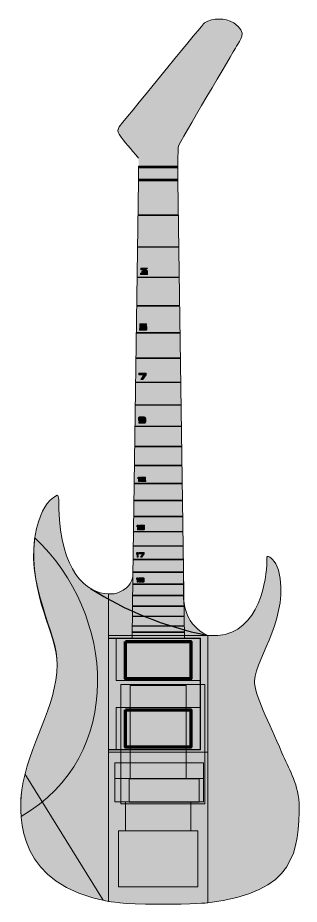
# Model space of a CAD drawing. Header units: millimetres. Extents: x -277 to 24, y -714 to 236.
import ezdxf

# ---------------------------------------------------------------- set-up
doc = ezdxf.new("R2010")
doc.units = ezdxf.units.MM
doc.header["$MEASUREMENT"] = 0
doc.layers.add('finished guitar', color=7, linetype='Continuous')

# ---------------------------------------------------------------- blocks, each defined once
blk = doc.blocks.new('block 4')
at = {"layer": 'finished guitar', "true_color": 0x000033}
blk.add_hatch(color=178, dxfattribs=at).paths.add_polyline_path([(-77.02, -606.14), (-167.02, -606.14), (-167.02, -478.14), (-77.02, -478.14)])
at = {"layer": 'finished guitar', "true_color": 0x031ca6}
blk.add_hatch(color=164, dxfattribs=at).paths.add_polyline_path([(-97.02, -579.14), (-157.02, -579.14), (-157.02, -479.14), (-97.02, -479.14)])
at = {"layer": 'finished guitar', "true_color": 0x000000}
blk.add_hatch(color=178, dxfattribs=at).paths.add_polyline_path([(-158.24, -579.14), (-83.24, -579.14), (-83.24, -604.14), (-158.24, -604.14)])
at = {"layer": 'finished guitar', "lineweight": 0}
for points in [[(-77.02, -606.14), (-167.02, -606.14), (-167.02, -478.14), (-77.02, -478.14), (-77.02, -606.14)], [(-97.02, -579.14), (-157.02, -579.14), (-157.02, -479.14), (-97.02, -479.14), (-97.02, -579.14)], [(-158.24, -579.14), (-83.24, -579.14), (-83.24, -604.14), (-158.24, -604.14), (-158.24, -579.14)]]:
    blk.add_lwpolyline(points, dxfattribs=at)
blk = doc.blocks.new('block 5')
at = {"layer": 'finished guitar', "true_color": 0xf23005}
h = blk.add_hatch(color=20, dxfattribs=at)
h.dxf.hatch_style = 2
edge = h.paths.add_edge_path()
edge.add_spline(control_points=[(-99.96, -362.84), (-99.96, -368.75), (-99.96, -366.73), (-99.96, -381.32), (-99.96, -395.91), (-96.1, -404.66), (-92.69, -409.58), (-86.7, -420.31), (-74.02, -425.75), (-74.02, -425.75), (-74.02, -425.75), (-74.02, -712.05), (-74.02, -712.05), (-74.02, -712.05), (-88.18, -713.57), (-127.11, -713.57), (-166.03, -713.57), (-180.02, -710.48), (-180.02, -710.48), (-180.02, -710.48), (-180.02, -381.18), (-180.02, -381.18), (-180.02, -381.18), (-170.44, -382.76), (-161.04, -374.68), (-156.96, -371.12), (-156.45, -369.95), (-154.08, -362.84)], knot_values=[0, 0, 0, 0, 0.352778, 0.352778, 0.352778, 0.705556, 0.705556, 0.705556, 1.058333, 1.058333, 1.058333, 1.411111, 1.411111, 1.411111, 1.763889, 1.763889, 1.763889, 2.116667, 2.116667, 2.116667, 2.469444, 2.469444, 2.469444, 2.822222, 2.822222, 2.822222, 3.175, 3.175, 3.175, 3.175], degree=3, periodic=0)
edge.add_line((-154.08, -362.84), (-99.96, -362.84))
at = {"layer": 'finished guitar', "lineweight": 0}
blk.add_open_spline([(-99.96, -362.84), (-99.96, -368.75), (-99.96, -366.73), (-99.96, -381.32), (-99.96, -395.91), (-96.1, -404.66), (-92.69, -409.58), (-86.7, -420.31), (-74.02, -425.75), (-74.02, -425.75), (-74.02, -425.75), (-74.02, -712.05), (-74.02, -712.05), (-74.02, -712.05), (-88.18, -713.57), (-127.11, -713.57), (-166.03, -713.57), (-180.02, -710.48), (-180.02, -710.48), (-180.02, -710.48), (-180.02, -381.18), (-180.02, -381.18), (-180.02, -381.18), (-170.44, -382.76), (-161.04, -374.68), (-156.96, -371.12), (-156.45, -369.95), (-154.08, -362.84)], degree=3, knots=[0, 0, 0, 0, 1, 1, 1, 2, 2, 2, 3, 3, 3, 4, 4, 4, 5, 5, 5, 6, 6, 6, 7, 7, 7, 8, 8, 8, 9, 9, 9, 9], dxfattribs=at)
blk = doc.blocks.new('block 8')
at = {"layer": 'finished guitar', "true_color": 0xffffff}
blk.add_hatch(color=7, dxfattribs=at).paths.add_polyline_path([(-173.46, -562.03), (-173.46, -579.03), (-78.46, -579.03), (-78.46, -562.03)])
at = {"layer": 'finished guitar', "lineweight": 0}
blk.add_lwpolyline([(-173.46, -562.03), (-173.46, -579.03), (-78.46, -579.03), (-78.46, -562.03), (-173.46, -562.03)], dxfattribs=at)
blk = doc.blocks.new('block 7')
at = {"layer": 'finished guitar'}
blk.add_blockref('block 8', (0, 0), dxfattribs=at)
blk = doc.blocks.new('block 6')
at = {"layer": 'finished guitar', "true_color": 0x000033}
for points in [[(-78.46, -604.03), (-173.46, -604.03), (-173.46, -562.03), (-78.46, -562.03)], [(-162.02, -635.03), (-162.02, -604.03), (-92.02, -604.03), (-92.02, -635.03)]]:
    blk.add_hatch(color=178, dxfattribs=at).paths.add_polyline_path(points)
at = {"layer": 'finished guitar', "true_color": 0x000000}
blk.add_hatch(color=178, dxfattribs=at).paths.add_polyline_path([(-158.24, -579.14), (-83.24, -579.14), (-83.24, -604.14), (-158.24, -604.14)])
at = {"layer": 'finished guitar', "lineweight": 0}
for points in [[(-78.46, -604.03), (-173.46, -604.03), (-173.46, -562.03), (-78.46, -562.03), (-78.46, -604.03)], [(-158.24, -579.14), (-83.24, -579.14), (-83.24, -604.14), (-158.24, -604.14), (-158.24, -579.14)], [(-162.02, -635.03), (-162.02, -604.03), (-92.02, -604.03), (-92.02, -635.03), (-162.02, -635.03)]]:
    blk.add_lwpolyline(points, dxfattribs=at)
at = {"layer": 'finished guitar'}
blk.add_blockref('block 7', (0, 0), dxfattribs=at)
blk = doc.blocks.new('block 3')
at = {"layer": 'finished guitar', "true_color": 0xf23005}
h = blk.add_hatch(color=20, dxfattribs=at)
h.dxf.hatch_style = 2
h.paths.add_polyline_path([(-180.02, -550.73), (-74.02, -550.73), (-74.02, -425.75), (-180.02, -425.75)])
at = {"layer": 'finished guitar', "lineweight": 0}
blk.add_lwpolyline([(-180.02, -550.73), (-74.02, -550.73), (-74.02, -425.75), (-180.02, -425.75), (-180.02, -550.73)], dxfattribs=at)
at = {"layer": 'finished guitar'}
for name in ['block 5', 'block 4', 'block 6']:
    blk.add_blockref(name, (0, 0), dxfattribs=at)
blk = doc.blocks.new('block 11')
at = {"layer": 'finished guitar', "true_color": 0xffffff}
blk.add_hatch(color=7, dxfattribs=at).paths.add_polyline_path([(-106.02, 61.04), (-148.02, 61.04), (-154.08, -362.84), (-155.02, -428.8), (-99.02, -428.8)])
at = {"layer": 'finished guitar', "lineweight": 0}
blk.add_lwpolyline([(-106.02, 61.04), (-148.02, 61.04), (-154.08, -362.84), (-155.02, -428.8), (-99.02, -428.8), (-106.02, 61.04)], dxfattribs=at)
blk = doc.blocks.new('block 10')
at = {"layer": 'finished guitar'}
blk.add_blockref('block 11', (0, 0), dxfattribs=at)
blk = doc.blocks.new('block 12')
at = {"layer": 'finished guitar', "true_color": 0x000000}
for points in [[(-105.49, 24.14), (-148.54, 24.14), (-148.54, 24.67), (-105.5, 24.67)], [(-105, -9.99), (-149.03, -9.99), (-149.03, -9.46), (-105.01, -9.46)], [(-104.54, -42.39), (-149.5, -42.39), (-149.49, -41.86), (-104.55, -41.86)], [(-104.1, -72.98), (-149.93, -72.98), (-149.93, -72.45), (-104.11, -72.45)], [(-103.69, -101.84), (-150.35, -101.84), (-150.34, -101.31), (-103.7, -101.31)], [(-103.3, -129.09), (-150.74, -129.09), (-150.73, -128.56), (-103.31, -128.56)], [(-102.93, -154.81), (-151.1, -154.81), (-151.1, -154.28), (-102.94, -154.28)], [(-102.59, -179.08), (-151.45, -179.08), (-151.44, -178.55), (-102.6, -178.55)], [(-102.26, -201.99), (-151.78, -201.99), (-151.77, -201.46), (-102.27, -201.46)], [(-101.95, -223.62), (-152.09, -223.62), (-152.08, -223.09), (-101.96, -223.09)], [(-101.66, -244.03), (-152.38, -244.03), (-152.37, -243.5), (-101.67, -243.5)], [(-101.39, -263.29), (-152.66, -263.29), (-152.65, -262.76), (-101.39, -262.76)], [(-101.13, -281.48), (-152.92, -281.48), (-152.91, -280.95), (-101.13, -280.95)], [(-100.88, -298.64), (-153.16, -298.64), (-153.15, -298.11), (-100.89, -298.11)], [(-100.65, -314.84), (-153.39, -314.84), (-153.39, -314.31), (-100.66, -314.31)], [(-100.43, -330.14), (-153.61, -330.14), (-153.6, -329.61), (-100.44, -329.61)], [(-100.22, -344.57), (-153.82, -344.57), (-153.81, -344.04), (-100.23, -344.04)], [(-100.03, -358.19), (-154.01, -358.19), (-154, -357.66), (-100.04, -357.66)], [(-99.85, -371.05), (-154.2, -371.05), (-154.19, -370.52), (-99.85, -370.52)], [(-99.67, -383.19), (-154.37, -383.19), (-154.36, -382.66), (-99.68, -382.66)], [(-99.51, -394.64), (-154.53, -394.64), (-154.53, -394.11), (-99.52, -394.11)], [(-99.36, -405.46), (-154.69, -405.46), (-154.68, -404.93), (-99.36, -404.93)], [(-99.21, -415.85), (-154.84, -415.85), (-154.83, -415.32), (-99.21, -415.32)], [(-99.11, -422.49), (-154.93, -422.49), (-154.92, -421.96), (-99.12, -421.96)]]:
    blk.add_hatch(color=178, dxfattribs=at).paths.add_polyline_path(points)
at = {"layer": 'finished guitar', "lineweight": 0}
for points in [[(-105.49, 24.14), (-148.54, 24.14), (-148.54, 24.67), (-105.5, 24.67), (-105.49, 24.14)], [(-105, -9.99), (-149.03, -9.99), (-149.03, -9.46), (-105.01, -9.46), (-105, -9.99)], [(-104.54, -42.39), (-149.5, -42.39), (-149.49, -41.86), (-104.55, -41.86), (-104.54, -42.39)], [(-104.1, -72.98), (-149.93, -72.98), (-149.93, -72.45), (-104.11, -72.45), (-104.1, -72.98)], [(-103.69, -101.84), (-150.35, -101.84), (-150.34, -101.31), (-103.7, -101.31), (-103.69, -101.84)], [(-103.3, -129.09), (-150.74, -129.09), (-150.73, -128.56), (-103.31, -128.56), (-103.3, -129.09)], [(-102.93, -154.81), (-151.1, -154.81), (-151.1, -154.28), (-102.94, -154.28), (-102.93, -154.81)], [(-102.59, -179.08), (-151.45, -179.08), (-151.44, -178.55), (-102.6, -178.55), (-102.59, -179.08)], [(-102.26, -201.99), (-151.78, -201.99), (-151.77, -201.46), (-102.27, -201.46), (-102.26, -201.99)], [(-101.95, -223.62), (-152.09, -223.62), (-152.08, -223.09), (-101.96, -223.09), (-101.95, -223.62)], [(-101.66, -244.03), (-152.38, -244.03), (-152.37, -243.5), (-101.67, -243.5), (-101.66, -244.03)], [(-101.39, -263.29), (-152.66, -263.29), (-152.65, -262.76), (-101.39, -262.76), (-101.39, -263.29)], [(-101.13, -281.48), (-152.92, -281.48), (-152.91, -280.95), (-101.13, -280.95), (-101.13, -281.48)], [(-100.88, -298.64), (-153.16, -298.64), (-153.15, -298.11), (-100.89, -298.11), (-100.88, -298.64)], [(-100.65, -314.84), (-153.39, -314.84), (-153.39, -314.31), (-100.66, -314.31), (-100.65, -314.84)], [(-100.43, -330.14), (-153.61, -330.14), (-153.6, -329.61), (-100.44, -329.61), (-100.43, -330.14)], [(-100.22, -344.57), (-153.82, -344.57), (-153.81, -344.04), (-100.23, -344.04), (-100.22, -344.57)], [(-100.03, -358.19), (-154.01, -358.19), (-154, -357.66), (-100.04, -357.66), (-100.03, -358.19)], [(-99.85, -371.05), (-154.2, -371.05), (-154.19, -370.52), (-99.85, -370.52), (-99.85, -371.05)], [(-99.67, -383.19), (-154.37, -383.19), (-154.36, -382.66), (-99.68, -382.66), (-99.67, -383.19)], [(-99.51, -394.64), (-154.53, -394.64), (-154.53, -394.11), (-99.52, -394.11), (-99.51, -394.64)], [(-99.36, -405.46), (-154.69, -405.46), (-154.68, -404.93), (-99.36, -404.93), (-99.36, -405.46)], [(-99.21, -415.85), (-154.84, -415.85), (-154.83, -415.32), (-99.21, -415.32), (-99.21, -415.85)], [(-99.11, -422.49), (-154.93, -422.49), (-154.92, -421.96), (-99.12, -421.96), (-99.11, -422.49)]]:
    blk.add_lwpolyline(points, dxfattribs=at)
blk = doc.blocks.new('block 14')
at = {"layer": 'finished guitar', "true_color": 0x000000}
h = blk.add_hatch(color=178, dxfattribs=at)
h.dxf.hatch_style = 2
edge = h.paths.add_edge_path()
edge.add_spline(control_points=[(-145.97, -39.22), (-145.97, -39.22), (-145.97, -37.54), (-145.97, -37.54), (-145.97, -37.54), (-140.49, -37.54), (-140.49, -37.54), (-140.38, -37.54), (-140.28, -37.5), (-140.2, -37.42), (-140.11, -37.33), (-140.07, -37.23), (-140.07, -37.11), (-140.07, -37), (-140.11, -36.9), (-140.2, -36.82), (-140.28, -36.73), (-140.38, -36.69), (-140.49, -36.69), (-140.49, -36.69), (-144.71, -36.69), (-144.71, -36.69), (-144.71, -36.69), (-142.18, -34.17), (-142.18, -34.17), (-142.18, -34.17), (-145.76, -34.17), (-145.76, -34.17), (-145.76, -34.17), (-145.76, -32.48), (-145.76, -32.48), (-145.76, -32.48), (-138.39, -32.48), (-138.39, -32.48), (-138.39, -32.48), (-140.91, -35.01), (-140.91, -35.01), (-140.91, -35.01), (-139.23, -35.01), (-139.23, -35.01), (-139, -35.01), (-138.8, -35.09), (-138.64, -35.26), (-138.47, -35.43), (-138.39, -35.62), (-138.39, -35.85), (-138.39, -35.85), (-138.39, -38.38), (-138.39, -38.38), (-138.39, -38.61), (-138.47, -38.81), (-138.64, -38.98), (-138.8, -39.14), (-139, -39.22), (-139.23, -39.22), (-139.23, -39.22), (-145.97, -39.22), (-145.97, -39.22)], knot_values=[0, 0, 0, 0, 1, 1, 1, 2, 2, 2, 3, 3, 3, 4, 4, 4, 5, 5, 5, 6, 6, 6, 7, 7, 7, 8, 8, 8, 9, 9, 9, 10, 10, 10, 11, 11, 11, 12, 12, 12, 13, 13, 13, 14, 14, 14, 15, 15, 15, 16, 16, 16, 17, 17, 17, 18, 18, 18, 19, 19, 19, 19], degree=3, periodic=1)
at = {"layer": 'finished guitar', "lineweight": 0}
blk.add_open_spline([(-145.97, -39.22), (-145.97, -39.22), (-145.97, -37.54), (-145.97, -37.54), (-145.97, -37.54), (-140.49, -37.54), (-140.49, -37.54), (-140.38, -37.54), (-140.28, -37.5), (-140.2, -37.42), (-140.11, -37.33), (-140.07, -37.23), (-140.07, -37.11), (-140.07, -37), (-140.11, -36.9), (-140.2, -36.82), (-140.28, -36.73), (-140.38, -36.69), (-140.49, -36.69), (-140.49, -36.69), (-144.71, -36.69), (-144.71, -36.69), (-144.71, -36.69), (-142.18, -34.17), (-142.18, -34.17), (-142.18, -34.17), (-145.76, -34.17), (-145.76, -34.17), (-145.76, -34.17), (-145.76, -32.48), (-145.76, -32.48), (-145.76, -32.48), (-138.39, -32.48), (-138.39, -32.48), (-138.39, -32.48), (-140.91, -35.01), (-140.91, -35.01), (-140.91, -35.01), (-139.23, -35.01), (-139.23, -35.01), (-139, -35.01), (-138.8, -35.09), (-138.64, -35.26), (-138.47, -35.43), (-138.39, -35.62), (-138.39, -35.85), (-138.39, -35.85), (-138.39, -38.38), (-138.39, -38.38), (-138.39, -38.61), (-138.47, -38.81), (-138.64, -38.98), (-138.8, -39.14), (-139, -39.22), (-139.23, -39.22), (-139.23, -39.22), (-145.97, -39.22), (-145.97, -39.22)], degree=3, knots=[0, 0, 0, 0, 1, 1, 1, 2, 2, 2, 3, 3, 3, 4, 4, 4, 5, 5, 5, 6, 6, 6, 7, 7, 7, 8, 8, 8, 9, 9, 9, 10, 10, 10, 11, 11, 11, 12, 12, 12, 13, 13, 13, 14, 14, 14, 15, 15, 15, 16, 16, 16, 17, 17, 17, 18, 18, 18, 19, 19, 19, 19], dxfattribs=at)
blk = doc.blocks.new('block 15')
at = {"layer": 'finished guitar', "true_color": 0x000000}
h = blk.add_hatch(color=178, dxfattribs=at)
h.dxf.hatch_style = 2
edge = h.paths.add_edge_path()
edge.add_spline(control_points=[(-147.03, -98.74), (-147.03, -98.74), (-147.03, -97.06), (-147.03, -97.06), (-147.03, -97.06), (-141.34, -97.06), (-141.34, -97.06), (-141.23, -97.06), (-141.13, -97.02), (-141.05, -96.94), (-140.96, -96.85), (-140.92, -96.75), (-140.92, -96.64), (-140.92, -96.52), (-140.96, -96.42), (-141.05, -96.34), (-141.13, -96.26), (-141.23, -96.21), (-141.34, -96.21), (-141.34, -96.21), (-145.98, -96.21), (-145.98, -96.21), (-146.21, -96.21), (-146.41, -96.13), (-146.58, -95.97), (-146.74, -95.8), (-146.82, -95.6), (-146.82, -95.37), (-146.82, -95.37), (-146.82, -92), (-146.82, -92), (-146.82, -92), (-139.45, -92), (-139.45, -92), (-139.45, -92), (-139.45, -93.69), (-139.45, -93.69), (-139.45, -93.69), (-145.13, -93.69), (-145.13, -93.69), (-145.13, -93.69), (-145.13, -94.11), (-145.13, -94.11), (-145.13, -94.23), (-145.09, -94.33), (-145.02, -94.41), (-144.93, -94.49), (-144.83, -94.53), (-144.71, -94.53), (-144.71, -94.53), (-140.08, -94.53), (-140.08, -94.53), (-139.85, -94.53), (-139.65, -94.61), (-139.49, -94.78), (-139.32, -94.95), (-139.24, -95.14), (-139.24, -95.37), (-139.24, -95.37), (-139.24, -97.9), (-139.24, -97.9), (-139.24, -98.13), (-139.32, -98.33), (-139.49, -98.5), (-139.65, -98.66), (-139.85, -98.74), (-140.08, -98.74), (-140.08, -98.74), (-147.03, -98.74), (-147.03, -98.74)], knot_values=[0, 0, 0, 0, 1, 1, 1, 2, 2, 2, 3, 3, 3, 4, 4, 4, 5, 5, 5, 6, 6, 6, 7, 7, 7, 8, 8, 8, 9, 9, 9, 10, 10, 10, 11, 11, 11, 12, 12, 12, 13, 13, 13, 14, 14, 14, 15, 15, 15, 16, 16, 16, 17, 17, 17, 18, 18, 18, 19, 19, 19, 20, 20, 20, 21, 21, 21, 22, 22, 22, 23, 23, 23, 23], degree=3, periodic=1)
at = {"layer": 'finished guitar', "lineweight": 0}
blk.add_open_spline([(-147.03, -98.74), (-147.03, -98.74), (-147.03, -97.06), (-147.03, -97.06), (-147.03, -97.06), (-141.34, -97.06), (-141.34, -97.06), (-141.23, -97.06), (-141.13, -97.02), (-141.05, -96.94), (-140.96, -96.85), (-140.92, -96.75), (-140.92, -96.64), (-140.92, -96.52), (-140.96, -96.42), (-141.05, -96.34), (-141.13, -96.26), (-141.23, -96.21), (-141.34, -96.21), (-141.34, -96.21), (-145.98, -96.21), (-145.98, -96.21), (-146.21, -96.21), (-146.41, -96.13), (-146.58, -95.97), (-146.74, -95.8), (-146.82, -95.6), (-146.82, -95.37), (-146.82, -95.37), (-146.82, -92), (-146.82, -92), (-146.82, -92), (-139.45, -92), (-139.45, -92), (-139.45, -92), (-139.45, -93.69), (-139.45, -93.69), (-139.45, -93.69), (-145.13, -93.69), (-145.13, -93.69), (-145.13, -93.69), (-145.13, -94.11), (-145.13, -94.11), (-145.13, -94.23), (-145.09, -94.33), (-145.02, -94.41), (-144.93, -94.49), (-144.83, -94.53), (-144.71, -94.53), (-144.71, -94.53), (-140.08, -94.53), (-140.08, -94.53), (-139.85, -94.53), (-139.65, -94.61), (-139.49, -94.78), (-139.32, -94.95), (-139.24, -95.14), (-139.24, -95.37), (-139.24, -95.37), (-139.24, -97.9), (-139.24, -97.9), (-139.24, -98.13), (-139.32, -98.33), (-139.49, -98.5), (-139.65, -98.66), (-139.85, -98.74), (-140.08, -98.74), (-140.08, -98.74), (-147.03, -98.74), (-147.03, -98.74)], degree=3, knots=[0, 0, 0, 0, 1, 1, 1, 2, 2, 2, 3, 3, 3, 4, 4, 4, 5, 5, 5, 6, 6, 6, 7, 7, 7, 8, 8, 8, 9, 9, 9, 10, 10, 10, 11, 11, 11, 12, 12, 12, 13, 13, 13, 14, 14, 14, 15, 15, 15, 16, 16, 16, 17, 17, 17, 18, 18, 18, 19, 19, 19, 20, 20, 20, 21, 21, 21, 22, 22, 22, 23, 23, 23, 23], dxfattribs=at)
blk = doc.blocks.new('block 16')
at = {"layer": 'finished guitar', "true_color": 0x000000}
h = blk.add_hatch(color=178, dxfattribs=at)
h.dxf.hatch_style = 2
h.paths.add_polyline_path([(-145.62, -151.51), (-142.25, -146.46), (-147.58, -146.46), (-147.58, -144.77), (-139.99, -144.77), (-139.99, -146.46), (-143.36, -151.51)])
at = {"layer": 'finished guitar', "lineweight": 0}
blk.add_lwpolyline([(-145.62, -151.51), (-142.25, -146.46), (-147.58, -146.46), (-147.58, -144.77), (-139.99, -144.77), (-139.99, -146.46), (-143.36, -151.51), (-145.62, -151.51)], dxfattribs=at)
blk = doc.blocks.new('block 17')
at = {"layer": 'finished guitar', "true_color": 0x000000}
h = blk.add_hatch(color=178, dxfattribs=at)
h.dxf.hatch_style = 2
edge = h.paths.add_edge_path()
edge.add_spline(control_points=[(-147.71, -198.47), (-147.71, -198.47), (-147.71, -196.79), (-147.71, -196.79), (-147.71, -196.79), (-142.45, -196.79), (-142.45, -196.79), (-142.33, -196.79), (-142.24, -196.75), (-142.15, -196.67), (-142.07, -196.58), (-142.03, -196.48), (-142.03, -196.36), (-142.03, -196.25), (-142.07, -196.15), (-142.15, -196.07), (-142.24, -195.98), (-142.33, -195.94), (-142.45, -195.94), (-142.45, -195.94), (-147.08, -195.94), (-147.08, -195.94), (-147.31, -195.94), (-147.51, -195.86), (-147.68, -195.7), (-147.84, -195.53), (-147.92, -195.33), (-147.92, -195.1), (-147.92, -195.1), (-147.92, -192.57), (-147.92, -192.57), (-147.92, -192.35), (-147.84, -192.15), (-147.68, -191.98), (-147.51, -191.81), (-147.31, -191.73), (-147.08, -191.73), (-147.08, -191.73), (-142.03, -191.73), (-142.03, -191.73), (-141.56, -191.73), (-141.17, -191.9), (-140.84, -192.23), (-140.51, -192.56), (-140.34, -192.96), (-140.34, -193.42), (-140.34, -193.42), (-140.34, -196.79), (-140.34, -196.79), (-140.34, -197.26), (-140.51, -197.65), (-140.84, -197.98), (-141.17, -198.31), (-141.57, -198.47), (-142.03, -198.47), (-142.03, -198.47), (-147.71, -198.47), (-147.71, -198.47)], knot_values=[0, 0, 0, 0, 1, 1, 1, 2, 2, 2, 3, 3, 3, 4, 4, 4, 5, 5, 5, 6, 6, 6, 7, 7, 7, 8, 8, 8, 9, 9, 9, 10, 10, 10, 11, 11, 11, 12, 12, 12, 13, 13, 13, 14, 14, 14, 15, 15, 15, 16, 16, 16, 17, 17, 17, 18, 18, 18, 19, 19, 19, 19], degree=3, periodic=1)
edge = h.paths.add_edge_path()
edge.add_spline(control_points=[(-142.45, -194.26), (-142.33, -194.26), (-142.24, -194.22), (-142.15, -194.14), (-142.07, -194.06), (-142.03, -193.96), (-142.03, -193.84), (-142.03, -193.72), (-142.07, -193.62), (-142.15, -193.54), (-142.24, -193.46), (-142.33, -193.42), (-142.45, -193.42), (-142.45, -193.42), (-145.82, -193.42), (-145.82, -193.42), (-145.94, -193.42), (-146.04, -193.46), (-146.12, -193.54), (-146.2, -193.62), (-146.24, -193.72), (-146.24, -193.84), (-146.24, -193.96), (-146.2, -194.06), (-146.12, -194.14), (-146.04, -194.22), (-145.94, -194.26), (-145.82, -194.26), (-145.82, -194.26), (-142.45, -194.26), (-142.45, -194.26)], knot_values=[0, 0, 0, 0, 1, 1, 1, 2, 2, 2, 3, 3, 3, 4, 4, 4, 5, 5, 5, 6, 6, 6, 7, 7, 7, 8, 8, 8, 9, 9, 9, 10, 10, 10, 10], degree=3, periodic=1)
at = {"layer": 'finished guitar', "lineweight": 0}
for points, knots in [([(-147.71, -198.47), (-147.71, -198.47), (-147.71, -196.79), (-147.71, -196.79), (-147.71, -196.79), (-142.45, -196.79), (-142.45, -196.79), (-142.33, -196.79), (-142.24, -196.75), (-142.15, -196.67), (-142.07, -196.58), (-142.03, -196.48), (-142.03, -196.36), (-142.03, -196.25), (-142.07, -196.15), (-142.15, -196.07), (-142.24, -195.98), (-142.33, -195.94), (-142.45, -195.94), (-142.45, -195.94), (-147.08, -195.94), (-147.08, -195.94), (-147.31, -195.94), (-147.51, -195.86), (-147.68, -195.7), (-147.84, -195.53), (-147.92, -195.33), (-147.92, -195.1), (-147.92, -195.1), (-147.92, -192.57), (-147.92, -192.57), (-147.92, -192.35), (-147.84, -192.15), (-147.68, -191.98), (-147.51, -191.81), (-147.31, -191.73), (-147.08, -191.73), (-147.08, -191.73), (-142.03, -191.73), (-142.03, -191.73), (-141.56, -191.73), (-141.17, -191.9), (-140.84, -192.23), (-140.51, -192.56), (-140.34, -192.96), (-140.34, -193.42), (-140.34, -193.42), (-140.34, -196.79), (-140.34, -196.79), (-140.34, -197.26), (-140.51, -197.65), (-140.84, -197.98), (-141.17, -198.31), (-141.57, -198.47), (-142.03, -198.47), (-142.03, -198.47), (-147.71, -198.47), (-147.71, -198.47)], [0, 0, 0, 0, 1, 1, 1, 2, 2, 2, 3, 3, 3, 4, 4, 4, 5, 5, 5, 6, 6, 6, 7, 7, 7, 8, 8, 8, 9, 9, 9, 10, 10, 10, 11, 11, 11, 12, 12, 12, 13, 13, 13, 14, 14, 14, 15, 15, 15, 16, 16, 16, 17, 17, 17, 18, 18, 18, 19, 19, 19, 19]), ([(-142.45, -194.26), (-142.33, -194.26), (-142.24, -194.22), (-142.15, -194.14), (-142.07, -194.06), (-142.03, -193.96), (-142.03, -193.84), (-142.03, -193.72), (-142.07, -193.62), (-142.15, -193.54), (-142.24, -193.46), (-142.33, -193.42), (-142.45, -193.42), (-142.45, -193.42), (-145.82, -193.42), (-145.82, -193.42), (-145.94, -193.42), (-146.04, -193.46), (-146.12, -193.54), (-146.2, -193.62), (-146.24, -193.72), (-146.24, -193.84), (-146.24, -193.96), (-146.2, -194.06), (-146.12, -194.14), (-146.04, -194.22), (-145.94, -194.26), (-145.82, -194.26), (-145.82, -194.26), (-142.45, -194.26), (-142.45, -194.26)], [0, 0, 0, 0, 1, 1, 1, 2, 2, 2, 3, 3, 3, 4, 4, 4, 5, 5, 5, 6, 6, 6, 7, 7, 7, 8, 8, 8, 9, 9, 9, 10, 10, 10, 10])]:
    blk.add_open_spline(points, degree=3, knots=knots, dxfattribs=at)
blk = doc.blocks.new('block 18')
at = {"layer": 'finished guitar', "true_color": 0x000000}
h = blk.add_hatch(color=178, dxfattribs=at)
h.dxf.hatch_style = 2
h.paths.add_polyline_path([(-148.23, -260.99), (-148.23, -257.29), (-148.85, -257.91), (-148.85, -256.67), (-148.23, -256.06), (-147, -256.06), (-147, -260.99)])
h = blk.add_hatch(color=178, dxfattribs=at)
h.dxf.hatch_style = 2
edge = h.paths.add_edge_path()
edge.add_spline(control_points=[(-146.07, -260.99), (-146.07, -260.99), (-146.07, -258.53), (-146.07, -258.53), (-146.07, -258.36), (-146.01, -258.21), (-145.9, -258.09), (-145.77, -257.97), (-145.63, -257.91), (-145.46, -257.91), (-145.46, -257.91), (-142.06, -257.91), (-142.06, -257.91), (-141.98, -257.91), (-141.91, -257.88), (-141.84, -257.82), (-141.78, -257.76), (-141.75, -257.69), (-141.75, -257.6), (-141.75, -257.52), (-141.78, -257.44), (-141.84, -257.38), (-141.91, -257.32), (-141.98, -257.29), (-142.06, -257.29), (-142.06, -257.29), (-145.92, -257.29), (-145.92, -257.29), (-145.92, -257.29), (-145.92, -256.06), (-145.92, -256.06), (-145.92, -256.06), (-141.14, -256.06), (-141.14, -256.06), (-140.97, -256.06), (-140.82, -256.12), (-140.7, -256.24), (-140.58, -256.36), (-140.52, -256.51), (-140.52, -256.67), (-140.52, -256.67), (-140.52, -258.52), (-140.52, -258.52), (-140.52, -258.7), (-140.58, -258.84), (-140.7, -258.96), (-140.82, -259.08), (-140.97, -259.14), (-141.14, -259.14), (-141.14, -259.14), (-144.53, -259.14), (-144.53, -259.14), (-144.62, -259.14), (-144.69, -259.17), (-144.75, -259.23), (-144.81, -259.29), (-144.84, -259.37), (-144.84, -259.45), (-144.84, -259.45), (-144.84, -259.76), (-144.84, -259.76), (-144.84, -259.76), (-140.36, -259.76), (-140.36, -259.76), (-140.36, -259.76), (-140.36, -260.99), (-140.36, -260.99), (-140.36, -260.99), (-146.07, -260.99), (-146.07, -260.99)], knot_values=[0, 0, 0, 0, 1, 1, 1, 2, 2, 2, 3, 3, 3, 4, 4, 4, 5, 5, 5, 6, 6, 6, 7, 7, 7, 8, 8, 8, 9, 9, 9, 10, 10, 10, 11, 11, 11, 12, 12, 12, 13, 13, 13, 14, 14, 14, 15, 15, 15, 16, 16, 16, 17, 17, 17, 18, 18, 18, 19, 19, 19, 20, 20, 20, 21, 21, 21, 22, 22, 22, 23, 23, 23, 23], degree=3, periodic=1)
at = {"layer": 'finished guitar', "lineweight": 0}
blk.add_lwpolyline([(-148.23, -260.99), (-148.23, -257.29), (-148.85, -257.91), (-148.85, -256.67), (-148.23, -256.06), (-147, -256.06), (-147, -260.99), (-148.23, -260.99)], dxfattribs=at)
blk.add_open_spline([(-146.07, -260.99), (-146.07, -260.99), (-146.07, -258.53), (-146.07, -258.53), (-146.07, -258.36), (-146.01, -258.21), (-145.9, -258.09), (-145.77, -257.97), (-145.63, -257.91), (-145.46, -257.91), (-145.46, -257.91), (-142.06, -257.91), (-142.06, -257.91), (-141.98, -257.91), (-141.91, -257.88), (-141.84, -257.82), (-141.78, -257.76), (-141.75, -257.69), (-141.75, -257.6), (-141.75, -257.52), (-141.78, -257.44), (-141.84, -257.38), (-141.91, -257.32), (-141.98, -257.29), (-142.06, -257.29), (-142.06, -257.29), (-145.92, -257.29), (-145.92, -257.29), (-145.92, -257.29), (-145.92, -256.06), (-145.92, -256.06), (-145.92, -256.06), (-141.14, -256.06), (-141.14, -256.06), (-140.97, -256.06), (-140.82, -256.12), (-140.7, -256.24), (-140.58, -256.36), (-140.52, -256.51), (-140.52, -256.67), (-140.52, -256.67), (-140.52, -258.52), (-140.52, -258.52), (-140.52, -258.7), (-140.58, -258.84), (-140.7, -258.96), (-140.82, -259.08), (-140.97, -259.14), (-141.14, -259.14), (-141.14, -259.14), (-144.53, -259.14), (-144.53, -259.14), (-144.62, -259.14), (-144.69, -259.17), (-144.75, -259.23), (-144.81, -259.29), (-144.84, -259.37), (-144.84, -259.45), (-144.84, -259.45), (-144.84, -259.76), (-144.84, -259.76), (-144.84, -259.76), (-140.36, -259.76), (-140.36, -259.76), (-140.36, -259.76), (-140.36, -260.99), (-140.36, -260.99), (-140.36, -260.99), (-146.07, -260.99), (-146.07, -260.99)], degree=3, knots=[0, 0, 0, 0, 1, 1, 1, 2, 2, 2, 3, 3, 3, 4, 4, 4, 5, 5, 5, 6, 6, 6, 7, 7, 7, 8, 8, 8, 9, 9, 9, 10, 10, 10, 11, 11, 11, 12, 12, 12, 13, 13, 13, 14, 14, 14, 15, 15, 15, 16, 16, 16, 17, 17, 17, 18, 18, 18, 19, 19, 19, 20, 20, 20, 21, 21, 21, 22, 22, 22, 23, 23, 23, 23], dxfattribs=at)
blk = doc.blocks.new('block 19')
at = {"layer": 'finished guitar', "true_color": 0x000000}
h = blk.add_hatch(color=178, dxfattribs=at)
h.dxf.hatch_style = 2
h.paths.add_polyline_path([(-149.25, -312.45), (-149.25, -308.75), (-149.87, -309.37), (-149.87, -308.13), (-149.25, -307.51), (-148.01, -307.51), (-148.01, -312.45)])
h = blk.add_hatch(color=178, dxfattribs=at)
h.dxf.hatch_style = 2
edge = h.paths.add_edge_path()
edge.add_spline(control_points=[(-147.24, -312.45), (-147.24, -312.45), (-147.24, -311.22), (-147.24, -311.22), (-147.24, -311.22), (-143.07, -311.22), (-143.07, -311.22), (-142.99, -311.22), (-142.92, -311.19), (-142.86, -311.13), (-142.8, -311.07), (-142.77, -311), (-142.77, -310.91), (-142.77, -310.83), (-142.8, -310.75), (-142.86, -310.69), (-142.92, -310.63), (-142.99, -310.6), (-143.07, -310.6), (-143.07, -310.6), (-146.47, -310.6), (-146.47, -310.6), (-146.64, -310.6), (-146.79, -310.54), (-146.91, -310.42), (-147.03, -310.3), (-147.09, -310.15), (-147.09, -309.98), (-147.09, -309.98), (-147.09, -307.51), (-147.09, -307.51), (-147.09, -307.51), (-141.69, -307.51), (-141.69, -307.51), (-141.69, -307.51), (-141.69, -308.75), (-141.69, -308.75), (-141.69, -308.75), (-145.85, -308.75), (-145.85, -308.75), (-145.85, -308.75), (-145.85, -309.06), (-145.85, -309.06), (-145.85, -309.14), (-145.82, -309.22), (-145.77, -309.28), (-145.7, -309.34), (-145.63, -309.37), (-145.54, -309.37), (-145.54, -309.37), (-142.15, -309.37), (-142.15, -309.37), (-141.98, -309.37), (-141.84, -309.43), (-141.71, -309.55), (-141.59, -309.67), (-141.53, -309.82), (-141.53, -309.98), (-141.53, -309.98), (-141.53, -311.84), (-141.53, -311.84), (-141.53, -312.01), (-141.59, -312.15), (-141.71, -312.28), (-141.84, -312.39), (-141.98, -312.45), (-142.15, -312.45), (-142.15, -312.45), (-147.24, -312.45), (-147.24, -312.45)], knot_values=[0, 0, 0, 0, 1, 1, 1, 2, 2, 2, 3, 3, 3, 4, 4, 4, 5, 5, 5, 6, 6, 6, 7, 7, 7, 8, 8, 8, 9, 9, 9, 10, 10, 10, 11, 11, 11, 12, 12, 12, 13, 13, 13, 14, 14, 14, 15, 15, 15, 16, 16, 16, 17, 17, 17, 18, 18, 18, 19, 19, 19, 20, 20, 20, 21, 21, 21, 22, 22, 22, 23, 23, 23, 23], degree=3, periodic=1)
at = {"layer": 'finished guitar', "lineweight": 0}
blk.add_lwpolyline([(-149.25, -312.45), (-149.25, -308.75), (-149.87, -309.37), (-149.87, -308.13), (-149.25, -307.51), (-148.01, -307.51), (-148.01, -312.45), (-149.25, -312.45)], dxfattribs=at)
blk.add_open_spline([(-147.24, -312.45), (-147.24, -312.45), (-147.24, -311.22), (-147.24, -311.22), (-147.24, -311.22), (-143.07, -311.22), (-143.07, -311.22), (-142.99, -311.22), (-142.92, -311.19), (-142.86, -311.13), (-142.8, -311.07), (-142.77, -311), (-142.77, -310.91), (-142.77, -310.83), (-142.8, -310.75), (-142.86, -310.69), (-142.92, -310.63), (-142.99, -310.6), (-143.07, -310.6), (-143.07, -310.6), (-146.47, -310.6), (-146.47, -310.6), (-146.64, -310.6), (-146.79, -310.54), (-146.91, -310.42), (-147.03, -310.3), (-147.09, -310.15), (-147.09, -309.98), (-147.09, -309.98), (-147.09, -307.51), (-147.09, -307.51), (-147.09, -307.51), (-141.69, -307.51), (-141.69, -307.51), (-141.69, -307.51), (-141.69, -308.75), (-141.69, -308.75), (-141.69, -308.75), (-145.85, -308.75), (-145.85, -308.75), (-145.85, -308.75), (-145.85, -309.06), (-145.85, -309.06), (-145.85, -309.14), (-145.82, -309.22), (-145.77, -309.28), (-145.7, -309.34), (-145.63, -309.37), (-145.54, -309.37), (-145.54, -309.37), (-142.15, -309.37), (-142.15, -309.37), (-141.98, -309.37), (-141.84, -309.43), (-141.71, -309.55), (-141.59, -309.67), (-141.53, -309.82), (-141.53, -309.98), (-141.53, -309.98), (-141.53, -311.84), (-141.53, -311.84), (-141.53, -312.01), (-141.59, -312.15), (-141.71, -312.28), (-141.84, -312.39), (-141.98, -312.45), (-142.15, -312.45), (-142.15, -312.45), (-147.24, -312.45), (-147.24, -312.45)], degree=3, knots=[0, 0, 0, 0, 1, 1, 1, 2, 2, 2, 3, 3, 3, 4, 4, 4, 5, 5, 5, 6, 6, 6, 7, 7, 7, 8, 8, 8, 9, 9, 9, 10, 10, 10, 11, 11, 11, 12, 12, 12, 13, 13, 13, 14, 14, 14, 15, 15, 15, 16, 16, 16, 17, 17, 17, 18, 18, 18, 19, 19, 19, 20, 20, 20, 21, 21, 21, 22, 22, 22, 23, 23, 23, 23], dxfattribs=at)
blk = doc.blocks.new('block 20')
at = {"layer": 'finished guitar', "true_color": 0x000000}
h = blk.add_hatch(color=178, dxfattribs=at)
h.dxf.hatch_style = 2
h.paths.add_polyline_path([(-149.67, -341.92), (-149.67, -338.22), (-150.29, -338.84), (-150.29, -337.6), (-149.67, -336.98), (-148.44, -336.98), (-148.44, -341.92)])
h = blk.add_hatch(color=178, dxfattribs=at)
h.dxf.hatch_style = 2
h.paths.add_polyline_path([(-146.07, -341.92), (-143.61, -338.22), (-147.51, -338.22), (-147.51, -336.98), (-141.96, -336.98), (-141.96, -338.22), (-144.43, -341.92)])
at = {"layer": 'finished guitar', "lineweight": 0}
for points in [[(-149.67, -341.92), (-149.67, -338.22), (-150.29, -338.84), (-150.29, -337.6), (-149.67, -336.98), (-148.44, -336.98), (-148.44, -341.92), (-149.67, -341.92)], [(-146.07, -341.92), (-143.61, -338.22), (-147.51, -338.22), (-147.51, -336.98), (-141.96, -336.98), (-141.96, -338.22), (-144.43, -341.92), (-146.07, -341.92)]]:
    blk.add_lwpolyline(points, dxfattribs=at)
blk = doc.blocks.new('block 21')
at = {"layer": 'finished guitar', "true_color": 0x000000}
h = blk.add_hatch(color=178, dxfattribs=at)
h.dxf.hatch_style = 2
h.paths.add_polyline_path([(-149.67, -368.7), (-149.67, -365.14), (-150.29, -365.73), (-150.29, -364.54), (-149.67, -363.95), (-148.44, -363.95), (-148.44, -368.7)])
h = blk.add_hatch(color=178, dxfattribs=at)
h.dxf.hatch_style = 2
edge = h.paths.add_edge_path()
edge.add_spline(control_points=[(-147.36, -368.7), (-147.36, -368.7), (-147.36, -367.51), (-147.36, -367.51), (-147.36, -367.51), (-143.5, -367.51), (-143.5, -367.51), (-143.42, -367.51), (-143.34, -367.48), (-143.28, -367.43), (-143.22, -367.37), (-143.19, -367.3), (-143.19, -367.21), (-143.19, -367.13), (-143.22, -367.06), (-143.28, -367), (-143.34, -366.95), (-143.42, -366.92), (-143.5, -366.92), (-143.5, -366.92), (-146.89, -366.92), (-146.89, -366.92), (-147.07, -366.92), (-147.21, -366.86), (-147.33, -366.75), (-147.45, -366.63), (-147.51, -366.49), (-147.51, -366.32), (-147.51, -366.32), (-147.51, -364.54), (-147.51, -364.54), (-147.51, -364.38), (-147.45, -364.25), (-147.33, -364.13), (-147.21, -364.01), (-147.07, -363.95), (-146.89, -363.95), (-146.89, -363.95), (-143.19, -363.95), (-143.19, -363.95), (-142.85, -363.95), (-142.56, -364.07), (-142.32, -364.3), (-142.08, -364.54), (-141.96, -364.81), (-141.96, -365.14), (-141.96, -365.14), (-141.96, -367.51), (-141.96, -367.51), (-141.96, -367.84), (-142.08, -368.12), (-142.32, -368.35), (-142.56, -368.58), (-142.85, -368.7), (-143.19, -368.7), (-143.19, -368.7), (-147.36, -368.7), (-147.36, -368.7)], knot_values=[0, 0, 0, 0, 1, 1, 1, 2, 2, 2, 3, 3, 3, 4, 4, 4, 5, 5, 5, 6, 6, 6, 7, 7, 7, 8, 8, 8, 9, 9, 9, 10, 10, 10, 11, 11, 11, 12, 12, 12, 13, 13, 13, 14, 14, 14, 15, 15, 15, 16, 16, 16, 17, 17, 17, 18, 18, 18, 19, 19, 19, 19], degree=3, periodic=1)
edge = h.paths.add_edge_path()
edge.add_spline(control_points=[(-143.5, -365.73), (-143.42, -365.73), (-143.34, -365.7), (-143.28, -365.65), (-143.22, -365.59), (-143.19, -365.52), (-143.19, -365.43), (-143.19, -365.35), (-143.22, -365.28), (-143.28, -365.23), (-143.34, -365.17), (-143.42, -365.14), (-143.5, -365.14), (-143.5, -365.14), (-145.97, -365.14), (-145.97, -365.14), (-146.06, -365.14), (-146.13, -365.17), (-146.19, -365.23), (-146.25, -365.28), (-146.28, -365.35), (-146.28, -365.43), (-146.28, -365.52), (-146.25, -365.59), (-146.19, -365.65), (-146.13, -365.7), (-146.06, -365.73), (-145.97, -365.73), (-145.97, -365.73), (-143.5, -365.73), (-143.5, -365.73)], knot_values=[0, 0, 0, 0, 1, 1, 1, 2, 2, 2, 3, 3, 3, 4, 4, 4, 5, 5, 5, 6, 6, 6, 7, 7, 7, 8, 8, 8, 9, 9, 9, 10, 10, 10, 10], degree=3, periodic=1)
at = {"layer": 'finished guitar', "lineweight": 0}
blk.add_lwpolyline([(-149.67, -368.7), (-149.67, -365.14), (-150.29, -365.73), (-150.29, -364.54), (-149.67, -363.95), (-148.44, -363.95), (-148.44, -368.7), (-149.67, -368.7)], dxfattribs=at)
for points, knots in [([(-147.36, -368.7), (-147.36, -368.7), (-147.36, -367.51), (-147.36, -367.51), (-147.36, -367.51), (-143.5, -367.51), (-143.5, -367.51), (-143.42, -367.51), (-143.34, -367.48), (-143.28, -367.43), (-143.22, -367.37), (-143.19, -367.3), (-143.19, -367.21), (-143.19, -367.13), (-143.22, -367.06), (-143.28, -367), (-143.34, -366.95), (-143.42, -366.92), (-143.5, -366.92), (-143.5, -366.92), (-146.89, -366.92), (-146.89, -366.92), (-147.07, -366.92), (-147.21, -366.86), (-147.33, -366.75), (-147.45, -366.63), (-147.51, -366.49), (-147.51, -366.32), (-147.51, -366.32), (-147.51, -364.54), (-147.51, -364.54), (-147.51, -364.38), (-147.45, -364.25), (-147.33, -364.13), (-147.21, -364.01), (-147.07, -363.95), (-146.89, -363.95), (-146.89, -363.95), (-143.19, -363.95), (-143.19, -363.95), (-142.85, -363.95), (-142.56, -364.07), (-142.32, -364.3), (-142.08, -364.54), (-141.96, -364.81), (-141.96, -365.14), (-141.96, -365.14), (-141.96, -367.51), (-141.96, -367.51), (-141.96, -367.84), (-142.08, -368.12), (-142.32, -368.35), (-142.56, -368.58), (-142.85, -368.7), (-143.19, -368.7), (-143.19, -368.7), (-147.36, -368.7), (-147.36, -368.7)], [0, 0, 0, 0, 1, 1, 1, 2, 2, 2, 3, 3, 3, 4, 4, 4, 5, 5, 5, 6, 6, 6, 7, 7, 7, 8, 8, 8, 9, 9, 9, 10, 10, 10, 11, 11, 11, 12, 12, 12, 13, 13, 13, 14, 14, 14, 15, 15, 15, 16, 16, 16, 17, 17, 17, 18, 18, 18, 19, 19, 19, 19]), ([(-143.5, -365.73), (-143.42, -365.73), (-143.34, -365.7), (-143.28, -365.65), (-143.22, -365.59), (-143.19, -365.52), (-143.19, -365.43), (-143.19, -365.35), (-143.22, -365.28), (-143.28, -365.23), (-143.34, -365.17), (-143.42, -365.14), (-143.5, -365.14), (-143.5, -365.14), (-145.97, -365.14), (-145.97, -365.14), (-146.06, -365.14), (-146.13, -365.17), (-146.19, -365.23), (-146.25, -365.28), (-146.28, -365.35), (-146.28, -365.43), (-146.28, -365.52), (-146.25, -365.59), (-146.19, -365.65), (-146.13, -365.7), (-146.06, -365.73), (-145.97, -365.73), (-145.97, -365.73), (-143.5, -365.73), (-143.5, -365.73)], [0, 0, 0, 0, 1, 1, 1, 2, 2, 2, 3, 3, 3, 4, 4, 4, 5, 5, 5, 6, 6, 6, 7, 7, 7, 8, 8, 8, 9, 9, 9, 10, 10, 10, 10])]:
    blk.add_open_spline(points, degree=3, knots=knots, dxfattribs=at)
blk = doc.blocks.new('block 13')
at = {"layer": 'finished guitar'}
for name in ['block 14', 'block 15', 'block 16', 'block 17', 'block 18', 'block 19', 'block 20', 'block 21']:
    blk.add_blockref(name, (0, 0), dxfattribs=at)
blk = doc.blocks.new('block 24')
at = {"layer": 'finished guitar', "true_color": 0x0f30d1}
blk.add_hatch(color=162, dxfattribs=at).paths.add_polyline_path([(-148.02, 77.04), (-148.02, 61.04), (-106.02, 61.04), (-106.02, 77.04)])
at = {"layer": 'finished guitar', "lineweight": 0}
blk.add_lwpolyline([(-148.02, 77.04), (-148.02, 61.04), (-106.02, 61.04), (-106.02, 77.04), (-148.02, 77.04)], dxfattribs=at)
blk = doc.blocks.new('block 23')
at = {"layer": 'finished guitar'}
blk.add_blockref('block 24', (0, 0), dxfattribs=at)
blk = doc.blocks.new('block 25')
at = {"layer": 'finished guitar', "true_color": 0xf23005}
for points in [[(-144.53, 61.04), (-148.03, 61.04), (-148.03, 63.04), (-144.53, 63.04)], [(-137.52, 61.04), (-144.52, 61.04), (-144.52, 63.04), (-137.52, 63.04)], [(-130.52, 61.04), (-137.52, 61.04), (-137.52, 63.04), (-130.52, 63.04)], [(-123.52, 61.04), (-130.52, 61.04), (-130.52, 63.04), (-123.52, 63.04)], [(-116.52, 61.04), (-123.52, 61.04), (-123.52, 63.04), (-116.52, 63.04)], [(-109.52, 61.04), (-116.52, 61.04), (-116.52, 63.04), (-109.52, 63.04)], [(-106.02, 61.04), (-109.52, 61.04), (-109.52, 63.04), (-106.02, 63.04)]]:
    blk.add_hatch(color=20, dxfattribs=at).paths.add_polyline_path(points)
at = {"layer": 'finished guitar', "lineweight": 0}
for points in [[(-144.53, 61.04), (-148.03, 61.04), (-148.03, 63.04), (-144.53, 63.04), (-144.53, 61.04)], [(-137.52, 61.04), (-144.52, 61.04), (-144.52, 63.04), (-137.52, 63.04), (-137.52, 61.04)], [(-130.52, 61.04), (-137.52, 61.04), (-137.52, 63.04), (-130.52, 63.04), (-130.52, 61.04)], [(-123.52, 61.04), (-130.52, 61.04), (-130.52, 63.04), (-123.52, 63.04), (-123.52, 61.04)], [(-116.52, 61.04), (-123.52, 61.04), (-123.52, 63.04), (-116.52, 63.04), (-116.52, 61.04)], [(-109.52, 61.04), (-116.52, 61.04), (-116.52, 63.04), (-109.52, 63.04), (-109.52, 61.04)], [(-106.02, 61.04), (-109.52, 61.04), (-109.52, 63.04), (-106.02, 63.04), (-106.02, 61.04)]]:
    blk.add_lwpolyline(points, dxfattribs=at)
blk = doc.blocks.new('block 26')
at = {"layer": 'finished guitar', "true_color": 0xf23005}
for points in [[(-144.52, 75.04), (-148.02, 75.04), (-148.02, 77.04), (-144.52, 77.04)], [(-137.52, 75.04), (-144.52, 75.04), (-144.52, 77.04), (-137.52, 77.04)], [(-130.52, 75.04), (-137.52, 75.04), (-137.52, 77.04), (-130.52, 77.04)], [(-123.52, 75.04), (-130.52, 75.04), (-130.52, 77.04), (-123.52, 77.04)], [(-116.52, 75.04), (-123.52, 75.04), (-123.52, 77.04), (-116.52, 77.04)], [(-109.52, 75.04), (-116.52, 75.04), (-116.52, 77.04), (-109.52, 77.04)], [(-106.02, 75.04), (-109.52, 75.04), (-109.52, 77.04), (-106.02, 77.04)]]:
    blk.add_hatch(color=20, dxfattribs=at).paths.add_polyline_path(points)
at = {"layer": 'finished guitar', "lineweight": 0}
for points in [[(-144.52, 75.04), (-148.02, 75.04), (-148.02, 77.04), (-144.52, 77.04), (-144.52, 75.04)], [(-137.52, 75.04), (-144.52, 75.04), (-144.52, 77.04), (-137.52, 77.04), (-137.52, 75.04)], [(-130.52, 75.04), (-137.52, 75.04), (-137.52, 77.04), (-130.52, 77.04), (-130.52, 75.04)], [(-123.52, 75.04), (-130.52, 75.04), (-130.52, 77.04), (-123.52, 77.04), (-123.52, 75.04)], [(-116.52, 75.04), (-123.52, 75.04), (-123.52, 77.04), (-116.52, 77.04), (-116.52, 75.04)], [(-109.52, 75.04), (-116.52, 75.04), (-116.52, 77.04), (-109.52, 77.04), (-109.52, 75.04)], [(-106.02, 75.04), (-109.52, 75.04), (-109.52, 77.04), (-106.02, 77.04), (-106.02, 75.04)]]:
    blk.add_lwpolyline(points, dxfattribs=at)
blk = doc.blocks.new('block 22')
at = {"layer": 'finished guitar'}
for name in ['block 23', 'block 26', 'block 25']:
    blk.add_blockref(name, (0, 0), dxfattribs=at)
blk = doc.blocks.new('block 9')
at = {"layer": 'finished guitar', "true_color": 0xffffff}
h = blk.add_hatch(color=7, dxfattribs=at)
edge = h.paths.add_edge_path()
edge.add_spline(control_points=[(-147.92, 85.38), (-156.5, 95.91), (-163.16, 102.5), (-168.93, 111.23), (-170.52, 113.62), (-170.41, 116.76), (-168.65, 119.03), (-151.76, 140.72), (-77.57, 230.37), (-77.57, 230.37), (-68.06, 235.83), (-55.8, 235.83), (-46.24, 230.37), (-30.04, 219.94), (-40, 211.25), (-43.1, 205.36), (-46.24, 199.5), (-104.14, 103.27), (-105.76, 97.01), (-105.8, 90.28), (-106.02, 77.04), (-106.02, 77.04), (-106.02, 77.04), (-148.02, 77.04), (-148.02, 77.04)], knot_values=[0, 0, 0, 0, 0.352778, 0.352778, 0.352778, 0.705556, 0.705556, 0.705556, 1.058333, 1.058333, 1.058333, 1.411111, 1.411111, 1.411111, 1.763889, 1.763889, 1.763889, 2.116667, 2.116667, 2.116667, 2.469444, 2.469444, 2.469444, 2.822222, 2.822222, 2.822222, 2.822222], degree=3, periodic=0)
edge.add_line((-148.02, 77.04), (-147.92, 85.38))
at = {"layer": 'finished guitar', "lineweight": 0}
blk.add_open_spline([(-147.92, 85.38), (-156.5, 95.91), (-163.16, 102.5), (-168.93, 111.23), (-170.52, 113.62), (-170.41, 116.76), (-168.65, 119.03), (-151.76, 140.72), (-77.57, 230.37), (-77.57, 230.37), (-68.06, 235.83), (-55.8, 235.83), (-46.24, 230.37), (-30.04, 219.94), (-40, 211.25), (-43.1, 205.36), (-46.24, 199.5), (-104.14, 103.27), (-105.76, 97.01), (-105.8, 90.28), (-106.02, 77.04), (-106.02, 77.04), (-106.02, 77.04), (-148.02, 77.04), (-148.02, 77.04)], degree=3, knots=[0, 0, 0, 0, 1, 1, 1, 2, 2, 2, 3, 3, 3, 4, 4, 4, 5, 5, 5, 6, 6, 6, 7, 7, 7, 8, 8, 8, 8], dxfattribs=at)
at = {"layer": 'finished guitar'}
for name in ['block 22', 'block 10', 'block 12', 'block 13']:
    blk.add_blockref(name, (0, 0), dxfattribs=at)
blk = doc.blocks.new('block 28')
at = {"layer": 'finished guitar', "true_color": 0xffffff}
h = blk.add_hatch(color=7, dxfattribs=at)
h.dxf.hatch_style = 2
h.paths.add_polyline_path([(-81.69, -428.46), (-82.02, -428.46), (-180.02, -428.46), (-180.36, -428.46), (-180.36, -428.8), (-180.36, -547.73), (-180.36, -548.07), (-180.02, -548.07), (-82.02, -548.07), (-81.69, -548.07), (-81.69, -547.73), (-81.69, -428.8)])
h.paths.add_polyline_path([(-82.02, -428.8), (-82.02, -547.73), (-180.02, -547.73), (-180.02, -428.8)])
at = {"layer": 'finished guitar', "true_color": 0xf13005}
blk.add_hatch(color=20, dxfattribs=at).paths.add_polyline_path([(-180.19, -547.9), (-180.19, -428.63), (-81.85, -428.63), (-81.85, -547.9)])
at = {"layer": 'finished guitar', "lineweight": 0}
for points in [[(-81.69, -428.46), (-82.02, -428.46), (-180.02, -428.46), (-180.36, -428.46), (-180.36, -428.8), (-180.36, -547.73), (-180.36, -548.07), (-180.02, -548.07), (-82.02, -548.07), (-81.69, -548.07), (-81.69, -547.73), (-81.69, -428.8), (-81.69, -428.46), (-81.69, -428.46)], [(-180.19, -547.9), (-180.19, -428.63), (-81.85, -428.63), (-81.85, -547.9), (-180.19, -547.9)], [(-82.02, -428.8), (-82.02, -547.73), (-180.02, -547.73), (-180.02, -428.8), (-82.02, -428.8)]]:
    blk.add_lwpolyline(points, dxfattribs=at)
blk = doc.blocks.new('block 30')
at = {"layer": 'finished guitar', "true_color": 0x031ca6}
h = blk.add_hatch(color=164, dxfattribs=at)
edge = h.paths.add_edge_path()
edge.add_spline(control_points=[(-233.4, -290.18), (-233.52, -284.19), (-232.91, -275.4), (-235.27, -275.31), (-246.44, -282.11), (-251.59, -291.04), (-257.39, -311.02), (-270.74, -372.62), (-233.38, -423.8), (-235.22, -456.98), (-235.27, -501.66), (-266.62, -545.06), (-272.94, -590.86), (-276.31, -622.74), (-277.3, -693.18), (-180.02, -710.48), (-180.02, -710.48), (-180.02, -381.18), (-180.02, -381.18), (-203.68, -381.18), (-231.81, -355.69), (-233.4, -290.18)], knot_values=[0, 0, 0, 0, 1, 1, 1, 2, 2, 2, 3, 3, 3, 4, 4, 4, 5, 5, 5, 6, 6, 6, 7, 7, 7, 7], degree=3, periodic=1)
at = {"layer": 'finished guitar', "lineweight": 0}
blk.add_open_spline([(-233.4, -290.18), (-233.52, -284.19), (-232.91, -275.4), (-235.27, -275.31), (-246.44, -282.11), (-251.59, -291.04), (-257.39, -311.02), (-270.74, -372.62), (-233.38, -423.8), (-235.22, -456.98), (-235.27, -501.66), (-266.62, -545.06), (-272.94, -590.86), (-276.31, -622.74), (-277.3, -693.18), (-180.02, -710.48), (-180.02, -710.48), (-180.02, -381.18), (-180.02, -381.18), (-203.68, -381.18), (-231.81, -355.69), (-233.4, -290.18)], degree=3, knots=[0, 0, 0, 0, 1, 1, 1, 2, 2, 2, 3, 3, 3, 4, 4, 4, 5, 5, 5, 6, 6, 6, 7, 7, 7, 7], dxfattribs=at)
blk = doc.blocks.new('block 29')
at = {"layer": 'finished guitar'}
blk.add_blockref('block 30', (0, 0), dxfattribs=at)
blk = doc.blocks.new('block 31')
at = {"layer": 'finished guitar', "true_color": 0x191919}
for points in [[(-82.02, -473.8), (-172.02, -473.8), (-172.02, -428.8), (-82.02, -428.8)], [(-162.02, -432), (-92.02, -432), (-92.02, -472), (-162.02, -472)], [(-82.02, -547.73), (-172.02, -547.73), (-172.02, -502.73), (-82.02, -502.73)], [(-162.02, -505.23), (-92.02, -505.23), (-92.02, -545.23), (-162.02, -545.23)]]:
    blk.add_hatch(color=179, dxfattribs=at).paths.add_polyline_path(points)
at = {"layer": 'finished guitar', "lineweight": 0}
for points in [[(-82.02, -473.8), (-172.02, -473.8), (-172.02, -428.8), (-82.02, -428.8), (-82.02, -473.8)], [(-82.02, -547.73), (-172.02, -547.73), (-172.02, -502.73), (-82.02, -502.73), (-82.02, -547.73)]]:
    blk.add_lwpolyline(points, dxfattribs=at)
at = {"layer": 'finished guitar', "color": 7, "lineweight": 70, "true_color": 0xffffff}
for points in [[(-162.02, -432), (-92.02, -432), (-92.02, -472), (-162.02, -472), (-162.02, -432)], [(-162.02, -505.23), (-92.02, -505.23), (-92.02, -545.23), (-162.02, -545.23), (-162.02, -505.23)]]:
    blk.add_lwpolyline(points, dxfattribs=at)
blk = doc.blocks.new('block 27')
at = {"layer": 'finished guitar', "true_color": 0xf13005}
h = blk.add_hatch(color=20, dxfattribs=at)
edge = h.paths.add_edge_path()
edge.add_spline(control_points=[(-259.15, -321.14), (-266.88, -381.71), (-233.54, -426.73), (-235.22, -456.98), (-235.27, -501.66), (-266.62, -545.06), (-272.94, -590.86), (-273.95, -600.44), (-274.61, -604.6), (-273.68, -619.53), (-162.02, -554.98), (-172.02, -402.58), (-259.15, -321.14)], knot_values=[0, 0, 0, 0, 1, 1, 1, 2, 2, 2, 3, 3, 3, 4, 4, 4, 4], degree=3, periodic=1)
at = {"layer": 'finished guitar', "color": 7, "lineweight": 18, "true_color": 0xffffff}
blk.add_lwpolyline([(-269.7, -573.98), (-185.85, -709.35)], dxfattribs=at)
at = {"layer": 'finished guitar', "lineweight": 0}
blk.add_open_spline([(-259.15, -321.14), (-266.88, -381.71), (-233.54, -426.73), (-235.22, -456.98), (-235.27, -501.66), (-266.62, -545.06), (-272.94, -590.86), (-273.95, -600.44), (-274.61, -604.6), (-273.68, -619.53), (-162.02, -554.98), (-172.02, -402.58), (-259.15, -321.14)], degree=3, knots=[0, 0, 0, 0, 1, 1, 1, 2, 2, 2, 3, 3, 3, 4, 4, 4, 4], dxfattribs=at)
at = {"layer": 'finished guitar'}
for name in ['block 29', 'block 28', 'block 31']:
    blk.add_blockref(name, (0, 0), dxfattribs=at)
blk = doc.blocks.new('block 34')
at = {"layer": 'finished guitar', "true_color": 0x031ca6}
h = blk.add_hatch(color=164, dxfattribs=at)
edge = h.paths.add_edge_path()
edge.add_spline(control_points=[(23.91, -605.27), (21.74, -581.48), (12.53, -568.35), (5.3, -551.29), (-8.79, -518.02), (-24, -489.67), (-24, -474.28), (-21.58, -448.02), (14.35, -403.53), (1.65, -355.74), (1.65, -355.74), (1.65, -355.74), (1.65, -355.74), (-1.87, -345.04), (-7.49, -341), (-9.92, -341), (-9.92, -341), (-9.92, -341), (-9.92, -341), (-11.29, -342.16), (-10.73, -343.44), (-10.81, -346.82), (-10.69, -363.66), (-18.05, -422.58), (-63.34, -425.87), (-63.34, -425.87), (-63.34, -425.87), (-63.34, -425.87), (-68.5, -425.87), (-74.02, -425.75), (-74.02, -425.75), (-74.02, -425.75), (-74.02, -712.05), (-74.02, -712.05), (20.39, -700.79), (23.41, -656.92), (23.91, -605.27), (23.91, -605.27), (23.91, -605.27), (23.91, -605.27)], knot_values=[0, 0, 0, 0, 1, 1, 1, 2, 2, 2, 3, 3, 3, 4, 4, 4, 5, 5, 5, 6, 6, 6, 7, 7, 7, 8, 8, 8, 9, 9, 9, 10, 10, 10, 11, 11, 11, 12, 12, 12, 13, 13, 13, 13], degree=3, periodic=1)
at = {"layer": 'finished guitar', "lineweight": 0}
blk.add_open_spline([(23.91, -605.27), (21.74, -581.48), (12.53, -568.35), (5.3, -551.29), (-8.79, -518.02), (-24, -489.67), (-24, -474.28), (-21.58, -448.02), (14.35, -403.53), (1.65, -355.74), (1.65, -355.74), (1.65, -355.74), (1.65, -355.74), (-1.87, -345.04), (-7.49, -341), (-9.92, -341), (-9.92, -341), (-9.92, -341), (-9.92, -341), (-11.29, -342.16), (-10.73, -343.44), (-10.81, -346.82), (-10.69, -363.66), (-18.05, -422.58), (-63.34, -425.87), (-63.34, -425.87), (-63.34, -425.87), (-63.34, -425.87), (-68.5, -425.87), (-74.02, -425.75), (-74.02, -425.75), (-74.02, -425.75), (-74.02, -712.05), (-74.02, -712.05), (20.39, -700.79), (23.41, -656.92), (23.91, -605.27), (23.91, -605.27), (23.91, -605.27), (23.91, -605.27)], degree=3, knots=[0, 0, 0, 0, 1, 1, 1, 2, 2, 2, 3, 3, 3, 4, 4, 4, 5, 5, 5, 6, 6, 6, 7, 7, 7, 8, 8, 8, 9, 9, 9, 10, 10, 10, 11, 11, 11, 12, 12, 12, 13, 13, 13, 13], dxfattribs=at)
blk = doc.blocks.new('block 33')
at = {"layer": 'finished guitar'}
blk.add_blockref('block 34', (0, 0), dxfattribs=at)
blk = doc.blocks.new('block 32')
at = {"layer": 'finished guitar'}
blk.add_blockref('block 33', (0, 0), dxfattribs=at)
blk = doc.blocks.new('block 2')
at = {"layer": 'finished guitar'}
for name in ['block 9', 'block 27', 'block 32', 'block 3']:
    blk.add_blockref(name, (0, 0), dxfattribs=at)
blk = doc.blocks.new('block 36')
at = {"layer": 'finished guitar', "true_color": 0x020000}
h = blk.add_hatch(color=178, dxfattribs=at)
h.dxf.hatch_style = 2
h.paths.add_polyline_path([(-84.52, -695.03), (-169.52, -695.03), (-169.52, -635.03), (-84.52, -635.03)])
at = {"layer": 'finished guitar', "lineweight": 0}
blk.add_lwpolyline([(-84.52, -695.03), (-169.52, -695.03), (-169.52, -635.03), (-84.52, -635.03), (-84.52, -695.03)], dxfattribs=at)
blk = doc.blocks.new('block 35')
at = {"layer": 'finished guitar'}
blk.add_blockref('block 36', (0, 0), dxfattribs=at)

msp = doc.modelspace()

# ---------------------------------------------------------------- linework, layer by layer
at = {"layer": 'finished guitar', "color": 7, "lineweight": 25, "true_color": 0xffffff}
msp.add_open_spline([(-199.61, -375.28), (-161.46, -399.33), (-122.11, -415.57), (-74.02, -425.75)], degree=3, dxfattribs=at)

# ---------------------------------------------------------------- block references
at = {"layer": 'finished guitar'}
for name in ['block 2', 'block 35']:
    msp.add_blockref(name, (0, 0), dxfattribs=at)

doc.saveas('drawing.dxf')
